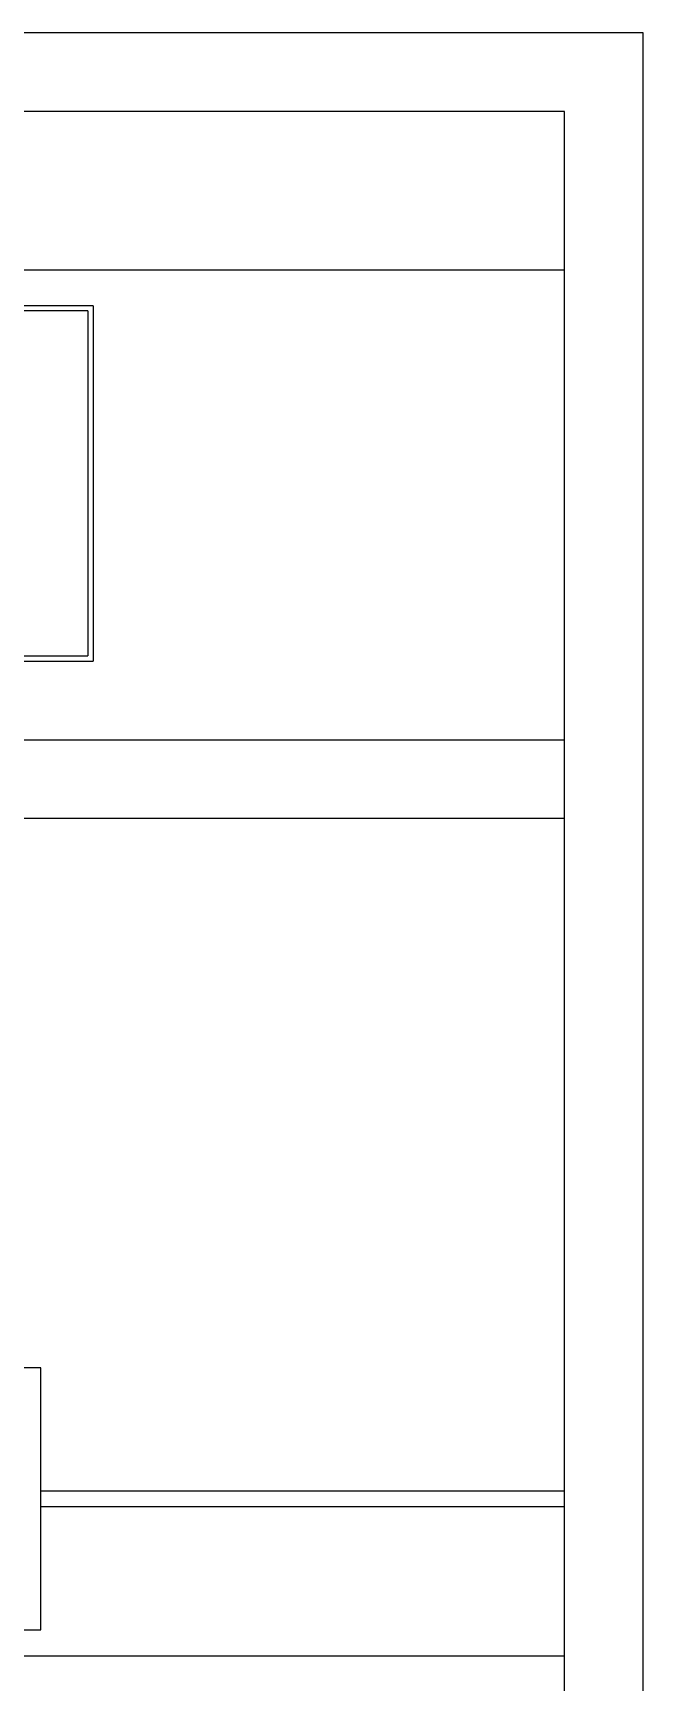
# Model space of a CAD drawing. Header units: metres. Extents: x 278.31 to 281.61, y 316.18 to 322.48.
# Drawn here: x 280.443 to 281.608, y 319.325 to 322.475 of the extents above; entities that cross this region are included whole.
import ezdxf

# ---------------------------------------------------------------- set-up
doc = ezdxf.new("R2010")
doc.units = ezdxf.units.M

msp = doc.modelspace()

# ---------------------------------------------------------------- linework, layer by layer
for p, q in [((281.6076900402305, 322.4754462606381), (278.3076900402305, 322.4754462606381)), ((281.6076900402305, 316.1754462606381), (281.6076900402305, 322.4754462606381)), ((281.4576900402305, 322.3254462606381), (278.4576900402305, 322.3254462606381)), ((281.4576900402305, 316.3254462606381), (281.4576900402305, 322.3254462606381)), ((281.4576900402305, 322.0224462606381), (278.4576900402305, 322.0224462606381)), ((280.5576900402305, 321.9544462606381), (280.4226900402305, 321.9544462606381)), ((280.5476900402305, 321.9444462606381), (280.4226900402305, 321.9444462606381)), ((280.5476900402305, 321.9444462606381), (280.4226900402305, 321.9444462606381)), ((280.5476900402305, 321.9444462606381), (280.5476900402305, 321.2854462606381)), ((280.5576900402305, 321.9544462606381), (280.5576900402305, 321.2754462606381)), ((278.4576900402305, 321.2754462606381), (280.5576900402305, 321.2754462606381)), ((278.4676900402305, 321.2854462606381), (280.5476900402306, 321.285446260638)), ((278.4576900402305, 321.1254462606381), (281.4576900402305, 321.1254462606381)), ((278.4576900402305, 320.9754462606381), (281.4576900402305, 320.9754462606381)), ((280.4576900400249, 319.9254462606381), (280.2576900400249, 319.9254462606381)), ((280.4576900400249, 319.6904462606381), (281.4576900402305, 319.6904462606381)), ((280.4576900400249, 319.6604462606381), (281.4576900402305, 319.6604462606381)), ((278.4576900402305, 319.3754462606381), (281.4576900402305, 319.3754462606381))]:
    msp.add_line(p, q)
msp.add_lwpolyline([(279.6576900400249, 319.9254462606381), (279.6576900400249, 319.4254462606381), (280.4576900400249, 319.4254462606381), (280.4576900400249, 319.9254462606381)], close=True)

doc.saveas('drawing.dxf')
